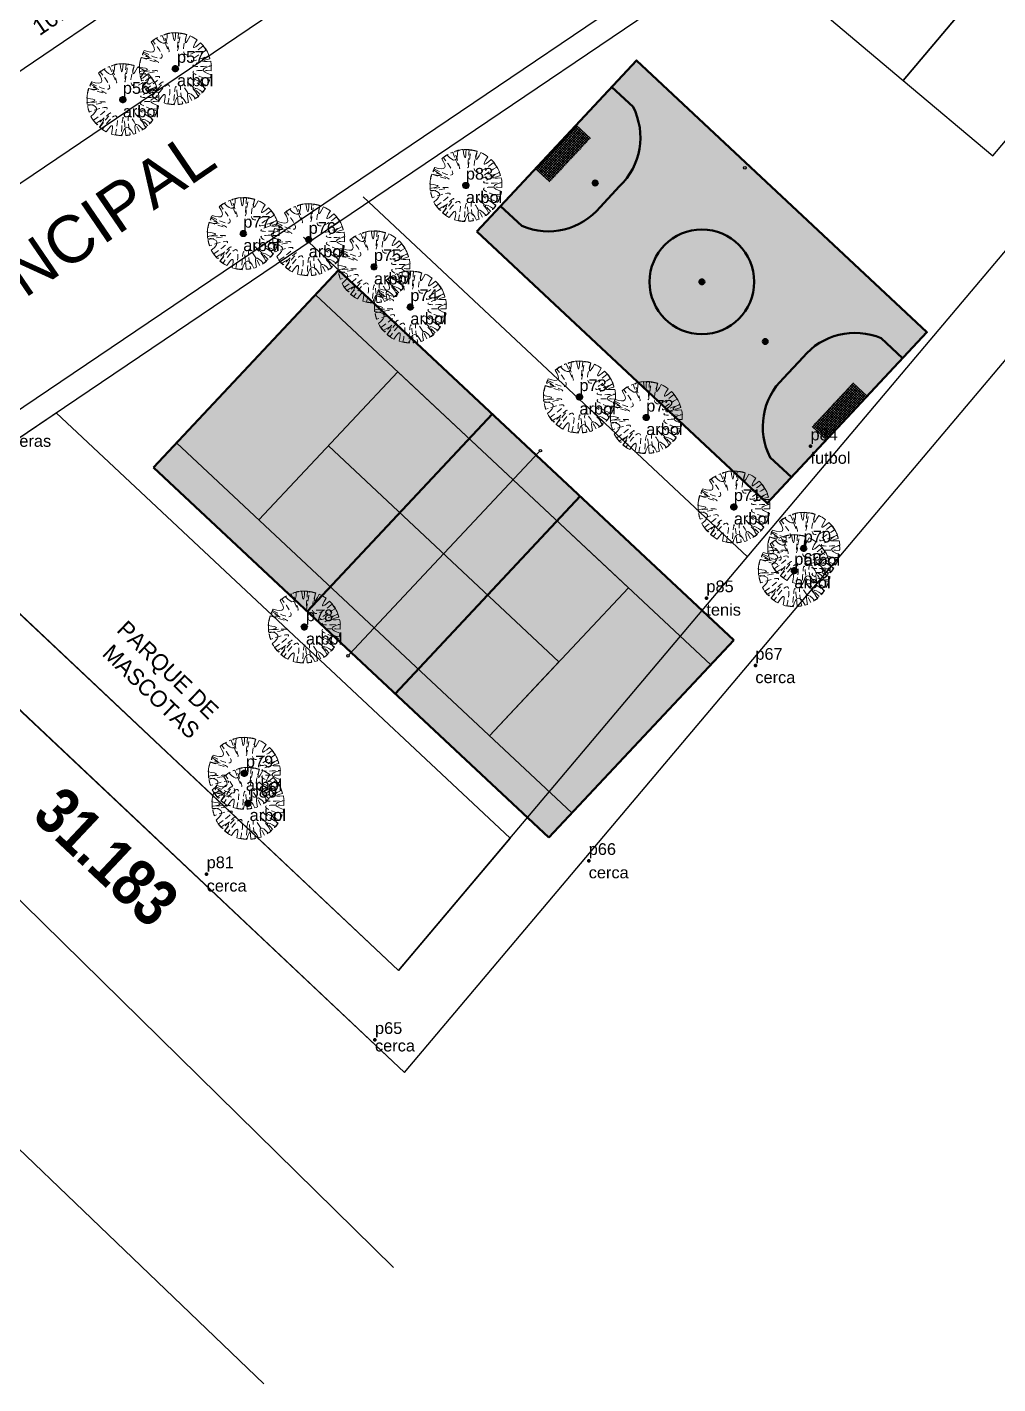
# Model space of a CAD drawing. Header units: metres. Extents: x 859577 to 860336, y 1645916 to 1646650.
# Drawn here: x 859910.5 to 859951.9, y 1645916.4 to 1645974.5 of the extents above; entities that cross this region are included whole.
import ezdxf
from ezdxf.enums import TextEntityAlignment as Align

# ---------------------------------------------------------------- set-up
doc = ezdxf.new("R2010")
doc.units = ezdxf.units.M
doc.linetypes.add('DASHED', pattern=[0.75, 0.5, -0.25])
for name, color, linetype in [('_LINDERO', 6, 'Continuous'), ('_SENDERO', 5, 'Continuous'), ('A-CALZADA', 252, 'Continuous'), ('A-PALMA_CUBIERTA', 7, 'Continuous'), ('A-SENDEROS', 97, 'Continuous'), ('C-PROP-LINE', 230, 'Continuous'), ('C-PROP-LINE-TEXT', 7, 'Continuous'), ('CVL_CUADCON_TIT', 7, 'Continuous')]:
    doc.layers.add(name, color=color, linetype=linetype)
for name, color, linetype, lineweight in [('A-VIA', 30, 'Continuous', 30), ('arbol', 174, 'Continuous', 100), ('cerca', 174, 'Continuous', 100), ('futbol', 174, 'Continuous', 100), ('HATCH', 253, 'Continuous', 0), ('Letras', 4, 'Continuous', 20), ('palmeras', 174, 'Continuous', 100), ('piscina', 174, 'Continuous', 100), ('tenis', 174, 'Continuous', 100), ('VIEW THIC 0.0', 7, 'Continuous', 0), ('zonas verdes', 251, 'Continuous', 25)]:
    doc.layers.add(name, color=color, linetype=linetype, lineweight=lineweight)
doc.styles.add('ARIAL', font='arial.ttf')
doc.styles.add('MIGUEL', font='arial.ttf')
doc.styles.add('Narrow-Negrita', font='ARIALNB.TTF')
doc.styles.get("Standard").update_dxf_attribs({"font": 'arial.ttf'})

# ---------------------------------------------------------------- blocks, each defined once
blk = doc.blocks.new('06092026_CAMPO')
at = {"layer": 'arbol'}
for p in [(859916.871, 1645972.676, 37.897), (859914.556, 1645971.349, 37.659), (859929.215, 1645967.683, 40.178), (859919.703, 1645965.626, 37.712), (859922.497, 1645965.364, 37.601), (859925.288, 1645964.203, 37.695), (859926.842, 1645962.489, 37.7), (859934.068, 1645958.639, 37.876), (859936.923, 1645957.762, 37.869), (859940.667, 1645953.937, 37.822), (859943.653, 1645952.169, 37.824), (859943.251, 1645951.213, 37.801), (859922.381, 1645948.801, 37.502), (859919.816, 1645942.549, 37.558), (859919.975, 1645941.262, 37.474)]:
    blk.add_point(p, dxfattribs=at)
at = {"layer": 'cerca'}
blk.add_point((859918.138, 1645938.241, 37.289), dxfattribs=at)
at = {"layer": 'futbol'}
blk.add_point((859943.943, 1645956.532, 37.846), dxfattribs=at)
at = {"layer": 'piscina'}
for p in [(859941.587, 1645947.153, 37.387), (859934.466, 1645938.807, 37.397), (859925.332, 1645931.154, 42.927)]:
    blk.add_point(p, dxfattribs=at)
at = {"layer": 'tenis'}
blk.add_point((859939.494, 1645950.04, 37.536), dxfattribs=at)
at = {"layer": 'arbol'}
for s, p in [('p57', (859916.871, 1645972.926)), ('p56', (859914.556, 1645971.599)), ('arbol', (859916.871, 1645971.926)), ('arbol', (859914.556, 1645970.599)), ('p83', (859929.215, 1645967.933)), ('arbol', (859929.215, 1645966.933)), ('p77', (859919.703, 1645965.876)), ('p76', (859922.497, 1645965.614)), ('arbol', (859919.703, 1645964.876)), ('arbol', (859922.497, 1645964.614)), ('p75', (859925.288, 1645964.453)), ('arbol', (859925.288, 1645963.453)), ('p74', (859926.842, 1645962.739)), ('arbol', (859926.842, 1645961.739)), ('p73', (859934.068, 1645958.889)), ('arbol', (859934.068, 1645957.889)), ('p72', (859936.923, 1645958.012)), ('arbol', (859936.923, 1645957.012)), ('p71', (859940.667, 1645954.187)), ('arbol', (859940.667, 1645953.187)), ('p70', (859943.653, 1645952.419)), ('p69', (859943.251, 1645951.463)), ('arbol', (859943.653, 1645951.419)), ('arbol', (859943.251, 1645950.463)), ('p78', (859922.381, 1645949.051)), ('arbol', (859922.381, 1645948.051)), ('p79', (859919.816, 1645942.799)), ('arbol', (859919.816, 1645941.799)), ('p80', (859919.975, 1645941.512)), ('arbol', (859919.975, 1645940.512))]:
    blk.add_text(s, height=0.5, dxfattribs=at).set_placement(p)
at = {"layer": 'cerca'}
for s, p in [('cerca', (859941.587, 1645946.403, 0.098)), ('p81', (859918.138, 1645938.491)), ('cerca', (859934.466, 1645938.057, 0.108)), ('cerca', (859918.138, 1645937.491)), ('cerca', (859925.332, 1645930.654, -37.289))]:
    blk.add_text(s, height=0.5, dxfattribs=at).set_placement(p)
at = {"layer": 'futbol'}
for s, p in [('p84', (859943.943, 1645956.782)), ('futbol', (859943.943, 1645955.782))]:
    blk.add_text(s, height=0.5, dxfattribs=at).set_placement(p)
at = {"layer": 'palmeras'}
blk.add_text('palmeras', height=0.5, dxfattribs=at).set_placement((859908.62, 1645956.507))
at = {"layer": 'piscina'}
for s, p in [('p67', (859941.587, 1645947.403)), ('p66', (859934.466, 1645939.057)), ('p65', (859925.332, 1645931.404))]:
    blk.add_text(s, height=0.5, dxfattribs=at).set_placement(p)
at = {"layer": 'tenis'}
for s, p in [('p85', (859939.494, 1645950.29)), ('tenis', (859939.494, 1645949.29))]:
    blk.add_text(s, height=0.5, dxfattribs=at).set_placement(p)
blk = doc.blocks.new('*U21')
at = {"layer": 'HATCH', "lineweight": 70, "ltscale": 2}
for radius in [0.0888, 0.0722]:
    blk.add_circle((99.281, -0.505), radius, dxfattribs=at)
at = {"layer": 'VIEW THIC 0.0', "linetype": 'DASHED', "ltscale": 0.5}
for points in [[(97.928, 0.205), (98.833, -0.27), (98.963, -0.111), (98.318, 0.682)], [(98.318, 0.682), (98.438, 0.78), (98.572, 0.859), (98.718, 0.917)], [(98.718, 0.917), (99.096, -0.032), (99.123, -0.023), (98.797, 0.947)], [(98.797, 0.947), (98.913, 0.985), (99.036, 1.011), (99.163, 1.021)], [(99.163, 1.021), (99.251, 1.028), (99.338, 1.028), (99.423, 1.02)], [(99.423, 1.02), (99.331, 0.002), (99.355, -0.001), (99.495, 1.012)], [(99.495, 1.012), (99.589, 0.999), (99.679, 0.978), (99.767, 0.949)], [(99.767, 0.949), (99.446, -0.022), (99.679, -0.181), (100.466, 0.47)], [(97.83, -0.026), (98.8, -0.347), (98.814, -0.308), (97.873, 0.089)], [(97.873, 0.089), (97.889, 0.129), (97.908, 0.167), (97.928, 0.205)], [(100.601, 0.28), (99.724, -0.245), (99.762, -0.322), (100.715, 0.048)], [(100.466, 0.47), (100.516, 0.41), (100.561, 0.347), (100.601, 0.28)], [(100.715, 0.048), (100.731, 0.006), (100.746, -0.037), (100.758, -0.081)], [(97.757, -0.63), (97.74, -0.419), (97.767, -0.215), (97.83, -0.026)], [(100.816, -0.593), (99.796, -0.536), (99.771, -0.668), (100.741, -0.989)], [(100.758, -0.081), (99.776, -0.365), (99.795, -0.466), (100.814, -0.384)], [(100.814, -0.384), (100.819, -0.455), (100.82, -0.524), (100.816, -0.593)], [(97.772, -0.756), (98.781, -0.59), (98.776, -0.548), (97.757, -0.63)], [(97.844, -1.031), (97.812, -0.943), (97.788, -0.851), (97.772, -0.756)], [(98.024, -1.379), (98.865, -0.798), (98.805, -0.682), (97.844, -1.031)], [(98.292, -1.674), (98.954, -0.896), (98.919, -0.864), (98.187, -1.576)], [(100.344, -1.616), (99.638, -0.877), (99.623, -0.891), (100.297, -1.659)], [(100.636, -1.232), (99.736, -0.749), (99.712, -0.788), (100.567, -1.349)], [(100.741, -0.989), (100.713, -1.073), (100.678, -1.155), (100.636, -1.232)], [(98.187, -1.576), (98.128, -1.515), (98.073, -1.449), (98.024, -1.379)], [(98.417, -1.77), (98.374, -1.74), (98.332, -1.708), (98.292, -1.674)], [(98.963, -2.006), (99.178, -1.007), (98.996, -0.928), (98.417, -1.77)], [(99.408, -2.035), (99.326, -1.017), (99.262, -1.018), (99.216, -2.039)], [(99.993, -1.867), (99.521, -0.961), (99.39, -1.007), (99.6, -2.008)], [(100.297, -1.659), (100.205, -1.74), (100.103, -1.81), (99.993, -1.867)], [(100.567, -1.349), (100.503, -1.446), (100.428, -1.535), (100.344, -1.616)], [(99.216, -2.039), (99.13, -2.035), (99.046, -2.024), (98.963, -2.006)], [(99.6, -2.008), (99.538, -2.021), (99.474, -2.03), (99.408, -2.035)], [(99.408, -2.035), (99.408, -2.035), (99.408, -2.035), (99.408, -2.035)]]:
    blk.add_open_spline(points, degree=3, dxfattribs=at)
at = {"layer": 'VIEW THIC 0.0', "ltscale": 0.5}
for points in [[(97.95, 0.266), (98.41, 0.117), (98.51, 0.24), (98.248, 0.636)], [(98.248, 0.636), (98.315, 0.696), (98.387, 0.751), (98.464, 0.8)], [(98.464, 0.8), (98.786, 0.446), (98.942, 0.512), (98.933, 0.996)], [(98.933, 0.996), (99.007, 1.013), (99.084, 1.025), (99.162, 1.031)], [(99.162, 1.031), (99.227, 0.57), (99.271, 0.572), (99.295, 1.036)], [(99.162, 1.031), (99.162, 1.031), (99.162, 1.031), (99.162, 1.031)], [(99.295, 1.036), (99.46, 1.036), (99.62, 1.008), (99.77, 0.958)], [(99.77, 0.958), (99.652, 0.508), (99.703, 0.488), (99.922, 0.899)], [(99.922, 0.899), (100.027, 0.851), (100.126, 0.792), (100.217, 0.723)], [(100.217, 0.723), (99.962, 0.333), (100.009, 0.292), (100.359, 0.601)], [(100.359, 0.601), (100.514, 0.452), (100.637, 0.27), (100.719, 0.065)], [(97.82, -0.022), (98.273, -0.134), (98.298, -0.073), (97.895, 0.163)], [(97.895, 0.163), (97.912, 0.198), (97.93, 0.232), (97.95, 0.266)], [(100.719, 0.065), (100.302, -0.146), (100.327, -0.228), (100.794, -0.181)], [(97.743, -0.445), (97.749, -0.299), (97.775, -0.157), (97.82, -0.022)], [(97.747, -0.631), (98.208, -0.56), (98.206, -0.498), (97.743, -0.445)], [(100.824, -0.384), (100.363, -0.492), (100.357, -0.62), (100.807, -0.766)], [(100.794, -0.181), (100.808, -0.247), (100.818, -0.314), (100.824, -0.384)], [(100.824, -0.384), (100.824, -0.384), (100.824, -0.384), (100.824, -0.384)], [(97.754, -0.703), (97.751, -0.679), (97.749, -0.655), (97.747, -0.631)], [(97.747, -0.631), (97.747, -0.631), (97.747, -0.631), (97.747, -0.631)], [(97.916, -1.219), (98.29, -0.914), (98.236, -0.742), (97.754, -0.703)], [(100.777, -0.903), (100.301, -0.864), (100.227, -1.024), (100.557, -1.381)], [(100.807, -0.766), (100.799, -0.813), (100.789, -0.858), (100.777, -0.903)], [(98.121, -1.52), (98.042, -1.429), (97.973, -1.328), (97.916, -1.219)], [(98.285, -1.682), (98.561, -1.306), (98.506, -1.252), (98.121, -1.52)], [(98.574, -1.877), (98.47, -1.823), (98.374, -1.757), (98.285, -1.682)], [(98.801, -1.973), (98.907, -1.518), (98.832, -1.486), (98.574, -1.877)], [(99.738, -1.983), (99.526, -1.557), (99.357, -1.579), (99.232, -2.05)], [(100.149, -1.786), (99.834, -1.435), (99.732, -1.488), (99.844, -1.946)], [(100.46, -1.507), (100.076, -1.24), (100.011, -1.304), (100.265, -1.7)], [(100.265, -1.7), (100.228, -1.73), (100.189, -1.759), (100.149, -1.786)], [(100.557, -1.381), (100.527, -1.425), (100.495, -1.467), (100.46, -1.507)], [(99.232, -2.05), (99.082, -2.045), (98.938, -2.018), (98.801, -1.973)], [(99.844, -1.946), (99.809, -1.96), (99.774, -1.972), (99.738, -1.983)]]:
    blk.add_open_spline(points, degree=3, dxfattribs=at)

msp = doc.modelspace()

# ---------------------------------------------------------------- hatches: boundary and pattern name
at = {"layer": 'CVL_CUADCON_TIT', "lineweight": 50, "true_color": 0xfecc66}
h = msp.add_hatch(color=31, dxfattribs=at)
h.dxf.hatch_style = 1
h.paths.add_polyline_path([(859929.6901, 1645965.71829), (859942.09412, 1645954.09463), (859948.91483, 1645961.40749), (859936.51081, 1645973.03115)])
at = {"layer": 'CVL_CUADCON_TIT', "lineweight": -3, "true_color": 0xffffff}
h = msp.add_hatch(dxfattribs=at)
h.set_pattern_fill('ANSI37', scale=0.025, angle=91.9943067)
h.set_pattern_definition([(136.994306716, (1374150.39179, 186313.44851), (-0.05413938791, -0.058045820713), []), (226.9943067184, (1374150.39179, 186313.44851), (0.058045820713, -0.05413938791), [])])
h.paths.add_polyline_path([(859933.9357, 1645970.27024), (859932.18827, 1645968.37973), (859932.5667, 1645968.02677), (859934.3226, 1645969.90937)])
h.paths.add_polyline_path([(859934.3226, 1645969.90937), (859932.5667, 1645968.02677), (859932.79361, 1645967.81513), (859934.54952, 1645969.69773), (859934.54952, 1645969.69773)])
at = {"layer": 'CVL_CUADCON_TIT', "lineweight": 50}
h = msp.add_hatch(color=78, dxfattribs=at)
h.dxf.hatch_style = 1
h.paths.add_polyline_path([(859934.67198, 1645967.71154, 1), (859934.81462, 1645967.86448, 1)])
h = msp.add_hatch(color=78, dxfattribs=at)
h.dxf.hatch_style = 1
h.paths.add_polyline_path([(859939.37435, 1645963.63884), (859939.2317, 1645963.4859, 1)])
h.paths.add_polyline_path([(859939.2317, 1645963.4859), (859939.37435, 1645963.63884, 1)])
h = msp.add_hatch(color=78, dxfattribs=at)
h.dxf.hatch_style = 1
h.paths.add_polyline_path([(859942.0813, 1645961.08684, 1), (859941.93866, 1645960.93391, 1)])
at = {"layer": 'CVL_CUADCON_TIT', "lineweight": -3, "true_color": 0xffffff}
h = msp.add_hatch(dxfattribs=at)
h.set_pattern_fill('ANSI37', scale=0.025, angle=91.9943067)
h.set_pattern_definition([(136.994306716, (1374150.62673, 186313.229386), (-0.05413938791, -0.058045820713), []), (226.9943067184, (1374150.62673, 186313.229386), (0.058045820713, -0.05413938791), [])])
h.paths.add_polyline_path([(859946.36686, 1645958.67568), (859944.60249, 1645956.80098), (859944.22406, 1645957.15394), (859945.97996, 1645959.03654)])
h.paths.add_polyline_path([(859945.97996, 1645959.03654), (859944.22406, 1645957.15394), (859943.99714, 1645957.36558), (859945.75305, 1645959.24818), (859945.75305, 1645959.24818)])
at = {"layer": 'zonas verdes', "true_color": 0x2776bb, "transparency": 33554539}
h = msp.add_hatch(color=152, dxfattribs=at)
h.dxf.hatch_style = 1
h.paths.add_polyline_path([(859931.23397, 1645955.09667), (859932.22301, 1645956.15211), (859923.77948, 1645964.06444), (859922.83952, 1645963.06136), (859922.7907, 1645963.00932)])
h.paths.add_polyline_path([(859939.67749, 1645947.18435), (859940.66653, 1645948.23979), (859932.22301, 1645956.15211), (859931.23397, 1645955.09667)])
h.paths.add_polyline_path([(859936.15935, 1645950.48115), (859931.23397, 1645955.09667), (859928.26684, 1645951.93035), (859933.19223, 1645947.31483)])
h.paths.add_polyline_path([(859939.67749, 1645947.18435), (859936.15935, 1645950.48115), (859930.22511, 1645944.14851), (859933.74324, 1645940.8517)])
h.paths.add_polyline_path([(859933.19223, 1645947.31483), (859928.26684, 1645951.93035), (859925.29972, 1645948.76403), (859930.22511, 1645944.14851)])
h.paths.add_polyline_path([(859931.23397, 1645955.09667), (859926.30858, 1645959.71219), (859923.34146, 1645956.54587), (859928.26684, 1645951.93035)])
h.paths.add_polyline_path([(859926.30858, 1645959.71219), (859922.79044, 1645963.009), (859916.8562, 1645956.67635), (859920.37433, 1645953.37955)])
h.paths.add_polyline_path([(859928.26684, 1645951.93035), (859923.34146, 1645956.54587), (859920.37433, 1645953.37955), (859925.29972, 1645948.76403)])
h.paths.add_polyline_path([(859924.31068, 1645947.70859), (859925.29972, 1645948.76403), (859916.8562, 1645956.67635), (859915.86716, 1645955.62091)])
h.paths.add_polyline_path([(859932.7542, 1645939.79626), (859933.74324, 1645940.8517), (859925.29972, 1645948.76403), (859924.31068, 1645947.70859)])

# ---------------------------------------------------------------- linework, layer by layer
for p, q in [((859923.77948, 1645964.06444), (859915.86716, 1645955.62091)), ((859923.77948, 1645964.06444), (859915.86716, 1645955.62091)), ((859940.66653, 1645948.23979), (859923.77948, 1645964.06444)), ((859940.66653, 1645948.23979), (859923.77948, 1645964.06444)), ((859922.79044, 1645963.009), (859939.67749, 1645947.18435)), ((859922.79044, 1645963.009), (859939.67749, 1645947.18435)), ((859920.37433, 1645953.37955), (859926.30858, 1645959.71219)), ((859920.37433, 1645953.37955), (859926.30858, 1645959.71219)), ((859926.30858, 1645959.71219), (859936.15935, 1645950.48115)), ((859926.30858, 1645959.71219), (859936.15935, 1645950.48115)), ((859916.8562, 1645956.67635), (859933.74324, 1645940.8517)), ((859916.8562, 1645956.67635), (859933.74324, 1645940.8517)), ((859933.19223, 1645947.31483), (859923.34146, 1645956.54587)), ((859933.19223, 1645947.31483), (859923.34146, 1645956.54587)), ((859924.21632, 1645947.60789), (859932.36484, 1645956.30346)), ((859924.21632, 1645947.60789), (859932.36484, 1645956.30346)), ((859915.86716, 1645955.62091), (859932.7542, 1645939.79626)), ((859915.86716, 1645955.62091), (859932.7542, 1645939.79626)), ((859936.15935, 1645950.48115), (859930.22511, 1645944.14851)), ((859936.15935, 1645950.48115), (859930.22511, 1645944.14851)), ((859932.7542, 1645939.79626), (859940.66653, 1645948.23979)), ((859932.7542, 1645939.79626), (859940.66653, 1645948.23979)), ((859930.22511, 1645944.14851), (859933.19223, 1645947.31483)), ((859930.22511, 1645944.14851), (859933.19223, 1645947.31483))]:
    msp.add_line(p, q)
for points in [[(859947.90758, 1645972.17215), (859964.01971, 1645991.28757), (859959.43201, 1645995.15448), (859943.31988, 1645976.03906)], [(859951.73066, 1645968.94972), (859967.8428, 1645988.06514), (859964.01971, 1645991.28757), (859947.90758, 1645972.17215)], [(859905.49351, 1645953.75313), (859911.70975, 1645957.95656), (859931.11011, 1645939.77671), (859926.33733, 1645934.11429)]]:
    msp.add_lwpolyline(points, close=True)
at = {"color": 7, "lineweight": 50, "true_color": 0xffffff, "flags": 128}
msp.add_lwpolyline([(859929.6901, 1645965.71829), (859942.09412, 1645954.09463), (859948.91483, 1645961.40749), (859936.51081, 1645973.03115)], close=True, dxfattribs=at)
for points in [[(859941.24892, 1645951.80538), (859924.82257, 1645967.19832)], [(859939.31279, 1645949.50836), (859922.27415, 1645965.47507)]]:
    msp.add_lwpolyline(points)
for centre in [(859941.13715, 1645968.4333), (859941.13715, 1645968.4333), (859932.40148, 1645956.34256), (859932.40148, 1645956.34256), (859924.17968, 1645947.56879), (859924.17968, 1645947.56879)]:
    msp.add_circle(centre, 0.05359)
at = {"layer": '_LINDERO', "color": 7, "flags": 128}
for points in [[(859905.49351, 1645953.75313), (859905.96475, 1645953.28564), (859926.33733, 1645934.11429), (859984.14108, 1646002.69257), (860007.9917, 1646031.90118), (860019.38209, 1646044.66999), (860048.84012, 1646083.00983), (860053.73519, 1646087.72899), (860094.80219, 1646136.08319), (860126.61658, 1646172.93886)], [(859867.95, 1645985.069), (859894.074, 1645960.856), (859903.88, 1645951.128), (859926.589, 1645929.758), (859986.45, 1646000.777), (860010.274, 1646029.953), (860021.694, 1646042.755), (860051.083, 1646081.005), (860055.925, 1646085.673), (860097.081, 1646134.132), (860128.9, 1646170.993)]]:
    msp.add_lwpolyline(points, dxfattribs=at)
at = {"layer": 'A-CALZADA'}
for points in [[(859943.8077, 1646015.37692, -0.30107441), (859952.59615, 1645994.90468), (859951.19355, 1645989.288, -0.18494319), (859945.04279, 1645980.49638), (859898.22166, 1645948.8359)], [(859943.72159, 1646014.25706, -0.29892438), (859951.51339, 1645994.69624), (859950.22334, 1645989.53028, -0.18494319), (859944.48264, 1645981.32477), (859897.49407, 1645949.55106)], [(859937.59927, 1646009.78553), (859939.70319, 1646008.50993, -0.32456419), (859944.17082, 1645998.31272), (859944.17082, 1645998.31272), (859942.46169, 1645991.46851, -0.18494319), (859940.00139, 1645987.95187), (859891.6733, 1645955.27237)]]:
    msp.add_lwpolyline(points, format="xyb", dxfattribs=at)
at = {"layer": 'A-PALMA_CUBIERTA', "lineweight": 50}
for p, q in [((859923.77948, 1645964.06444), (859915.86716, 1645955.62091)), ((859923.77948, 1645964.06444), (859940.66653, 1645948.23979)), ((859930.34667, 1645957.91041), (859922.43434, 1645949.46688)), ((859915.86716, 1645955.62091), (859932.7542, 1645939.79626)), ((859934.09934, 1645954.39382), (859926.18702, 1645945.95029)), ((859940.66653, 1645948.23979), (859932.7542, 1645939.79626))]:
    msp.add_line(p, q, dxfattribs=at)
at = {"layer": 'A-PALMA_CUBIERTA', "lineweight": 50, "flags": 128}
for points in [[(859935.44744, 1645971.89105), (859936.35964, 1645971.04024, -0.33080025), (859935.78538, 1645967.64832, 0.20533532)], [(859930.69918, 1645966.80018), (859931.61138, 1645965.94937, 0.33080025), (859934.95514, 1645966.75818, -0.20533532)], [(859947.8786, 1645960.2965), (859946.9664, 1645961.14731, 0.33080025), (859943.62264, 1645960.3385, -0.20533532)], [(859943.13034, 1645955.20562), (859942.21814, 1645956.05644, -0.33080025), (859942.7924, 1645959.44835, 0.20533532)]]:
    msp.add_lwpolyline(points, format="xyb", dxfattribs=at)
for points in [[(859934.95514, 1645966.75818), (859935.78538, 1645967.64832)], [(859942.7924, 1645959.44835), (859943.62264, 1645960.3385)]]:
    msp.add_lwpolyline(points, dxfattribs=at)
at = {"layer": 'A-PALMA_CUBIERTA', "lineweight": 50}
for centre, radius in [((859934.7433, 1645967.78801), 0.10457), ((859939.30302, 1645963.56237), 2.23657), ((859939.30302, 1645963.56237), 0.10457), ((859942.00998, 1645961.01037), 0.10457)]:
    msp.add_circle(centre, radius, dxfattribs=at)
at = {"layer": 'A-SENDEROS', "lineweight": 9, "flags": 128}
msp.add_lwpolyline([(860126.61658, 1646172.93886), (860094.80219, 1646136.08319), (860053.73519, 1646087.72899), (860048.84012, 1646083.00983), (860019.38209, 1646044.66999), (860007.9917, 1646031.90118), (859984.14108, 1646002.69257), (859926.33733, 1645934.11429), (859905.96475, 1645953.28564), (859905.49351, 1645953.75313), (859902.96043, 1645952.04026), (859926.589, 1645929.758), (859986.45, 1646000.777), (860010.274, 1646029.953), (860021.694, 1646042.755), (860051.083, 1646081.005), (860055.925, 1646085.673), (860097.081, 1646134.132), (860128.9, 1646170.993)], dxfattribs=at)
at = {"layer": 'A-VIA', "color": 4, "flags": 128}
for points in [[(859582.68534, 1646248.85456), (859669.82028, 1646164.99486), (859726.53152, 1646110.70467), (859790.60531, 1646050.21226), (859890.30473, 1645956.61756), (859926.12328, 1645921.41102)], [(859920.58522, 1645916.44141), (859786.4319, 1646045.19558), (859711.41213, 1646115.91761), (859665.19528, 1646160.22462), (859577.3564, 1646243.9736)]]:
    msp.add_lwpolyline(points, dxfattribs=at)
at = {"layer": 'C-PROP-LINE', "color": 2, "lineweight": 30}
msp.add_lwpolyline([(859916.66664, 1645976.98302), (859908.19942, 1645971.24741), (859883.69282, 1645994.74264), (859890.61337, 1646001.96109)], close=True, dxfattribs=at)
msp.add_lwpolyline([(859916.66664, 1645976.98302), (859908.19942, 1645971.24741), (859883.69282, 1645994.74264), (859890.61337, 1646001.96109)], close=True, dxfattribs=at)
at = {"layer": 'CVL_CUADCON_TIT', "color": 7, "lineweight": 20, "ltscale": 0.5, "true_color": 0xffffff, "flags": 128}
msp.add_lwpolyline([(860126.61658, 1646172.93886), (860094.80219, 1646136.08319), (860053.73519, 1646087.72899), (860048.84012, 1646083.00983), (860019.38209, 1646044.66999), (860007.9917, 1646031.90118), (859984.14108, 1646002.69257), (859926.33733, 1645934.11429), (859905.96475, 1645953.28564), (859905.49351, 1645953.75313), (859902.96043, 1645952.04026), (859926.589, 1645929.758), (859986.45, 1646000.777), (860010.274, 1646029.953), (860021.694, 1646042.755), (860051.083, 1646081.005), (860055.925, 1646085.673), (860097.081, 1646134.132), (860128.9, 1646170.993)], dxfattribs=at)

# ---------------------------------------------------------------- block references
msp.add_blockref('06092026_CAMPO', (0, 0))
at = {"layer": 'HATCH', "color": 254, "ltscale": 0.2, "true_color": 0xe1cfb7}
for p in [(859817.51763, 1645973.18051, 37.8966), (859815.27477, 1645971.85359, 37.65886), (859829.93464, 1645968.18769, 40.17817), (859820.42197, 1645966.13069, 37.71237), (859823.21636, 1645965.86886, 37.60067), (859826.00709, 1645964.70784, 37.69492), (859827.56114, 1645962.99317, 37.70022), (859834.78723, 1645959.14362, 37.87579), (859837.64221, 1645958.26637, 37.86901), (859841.38578, 1645954.4415, 37.82194), (859844.37212, 1645952.67338, 37.82423), (859843.97021, 1645951.71712, 37.80119), (859823.02827, 1645949.30583, 37.50217), (859820.46346, 1645943.05371, 37.55788), (859820.62208, 1645941.76669, 37.474)]:
    msp.add_blockref('*U21', p, dxfattribs=at)

# ---------------------------------------------------------------- texts
at = {"layer": '_SENDERO', "color": 7, "style": 'Narrow-Negrita'}
msp.add_text('31.183', height=2, rotation=316.7399547, dxfattribs=at).set_placement((859913.86388, 1645938.9865), align=Align.MIDDLE)
msp.add_text('31.183', height=2, rotation=316.7399547, dxfattribs=at).set_placement((859913.86388, 1645938.9865), align=Align.MIDDLE)
at = {"layer": 'A-VIA', "insert": (859894.98726, 1645954.77499), "char_height": 2, "attachment_point": 1, "rotation": 34.2913615, "style": 'ARIAL'}
msp.add_mtext_dynamic_manual_height_columns('ACCESO PRINCIPAL', width=31.4007915, gutter_width=1, heights=[0], dxfattribs=at)
at = {"layer": 'C-PROP-LINE-TEXT', "color": 252, "linetype": 'Continuous', "lineweight": 0, "true_color": 0x939598, "insert": (859912.0124, 1645974.73616), "char_height": 0.7, "attachment_point": 8, "rotation": 34.1133466}
msp.add_mtext('10.23', dxfattribs=at)
at = {"layer": 'Letras', "insert": (859918.71202, 1645945.31456), "char_height": 0.7, "width": 8.8112413, "attachment_point": 3, "rotation": 316.0694083, "style": 'MIGUEL'}
msp.add_mtext('{\\fGill Sans MT|b0|i0|c0|p34;\\C240;\\c2367469;PARQUE DE MASCOTAS}', dxfattribs=at)

doc.saveas('drawing.dxf')
